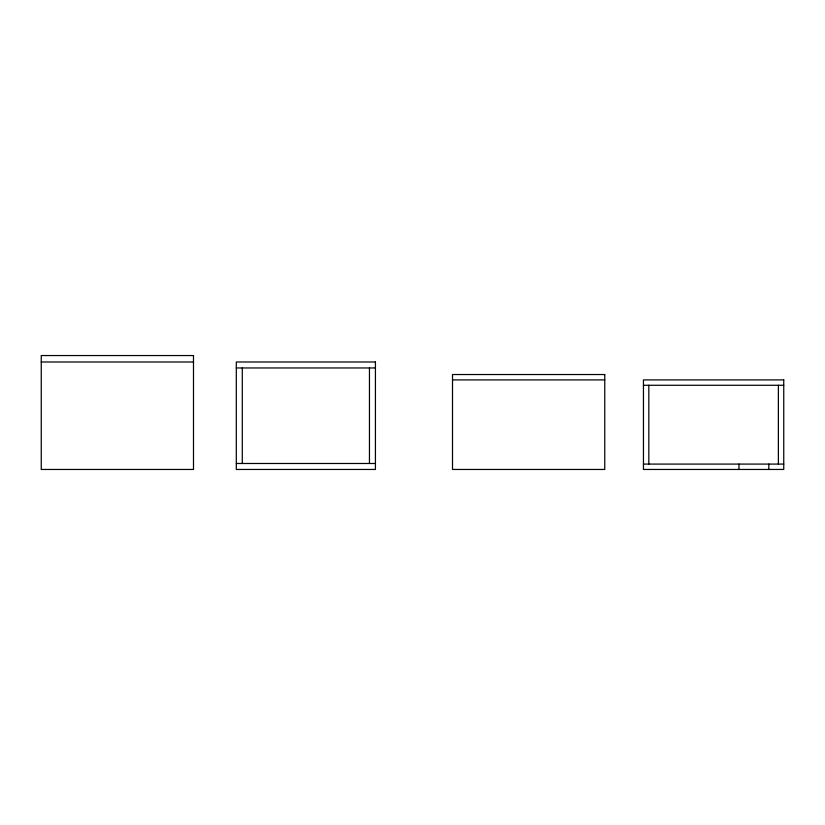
<?xml version="1.0" encoding="UTF-8"?>
<svg xmlns="http://www.w3.org/2000/svg" width="825" height="825" viewBox="0 0 825 825"><rect width="100%" height="100%" fill="white"/><g stroke="black" fill="none" stroke-linecap="round" stroke-linejoin="round"><path stroke-width="1.24" d="M41.25 361.989L193.493 361.989M236.311 367.96L375.427 367.96M452.512 379.902L604.756 379.902M643.448 385.275L783.75 385.275M236.311 463.485L375.427 463.485M643.448 464.083L783.75 464.083M778.377 385.275L778.377 464.083M768.828 464.083L768.828 469.456M738.973 464.083L738.973 469.456M648.821 385.275L648.821 464.083M369.456 367.96L369.456 463.485M242.282 367.96L242.282 463.485M193.493 355.544L41.25 355.544L41.25 469.456L193.493 469.456L193.493 355.544M375.427 361.989L236.311 361.989L236.311 469.456L375.427 469.456L375.427 361.989M604.756 374.529L452.512 374.529L452.512 469.456L604.756 469.456L604.756 374.529M783.75 379.902L643.448 379.902L643.448 469.456L783.75 469.456L783.75 379.902"/></g></svg>
